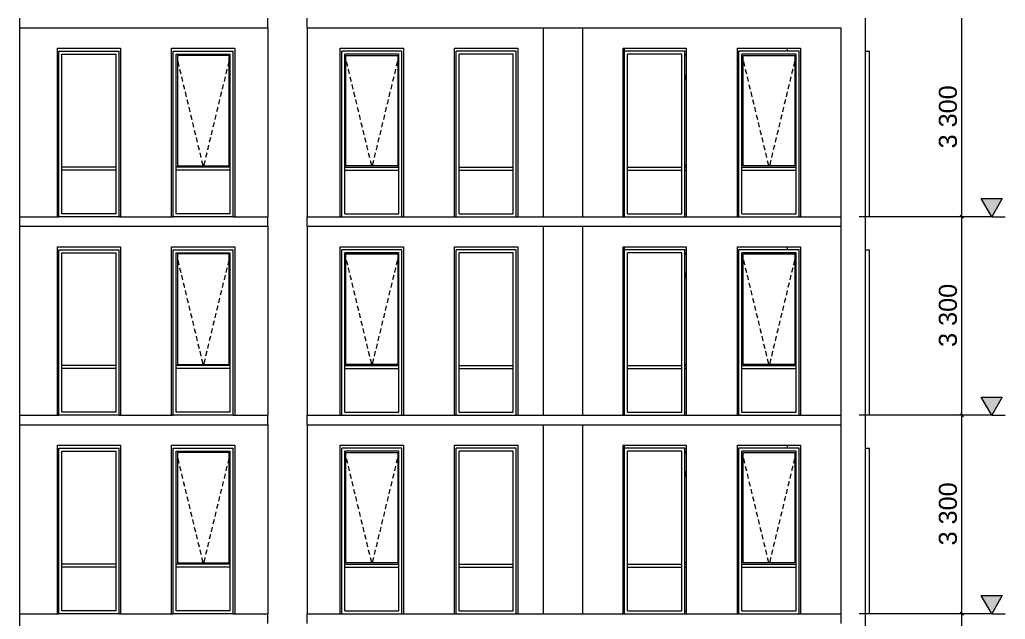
# Model space of a CAD drawing. Header units: millimetres. Extents: x 1499747 to 4230374, y -28481 to 441852.
# Drawn here: x 2548098 to 2564473, y 1161 to 11128 of the extents above; entities that cross this region are included whole.
import ezdxf
from ezdxf.xclip import XClip

# ---------------------------------------------------------------- set-up
doc = ezdxf.new("R2010")
doc.units = ezdxf.units.MM
doc.header["$MEASUREMENT"] = 0
doc.header["$XCLIPFRAME"] = 0
for name, color, linetype, lineweight in [('3 Разрез_22_Витражные окна_Ном._пера__1_Ном._пера__7', 7, 'Continuous', 18), ('3 Разрез_22_Витражные окна_Ном._пера__74_Ном._пера__255', 255, 'Continuous', 18), ('3 Разрез_22_Витражные окна_Ном._пера__92_Ном._пера__233', 233, 'Continuous', 18), ('3 Разрез_22_Конструктив - Колонны_Ном._пера__8_Ном._пера__12', 12, 'Continuous', 18), ('3 Разрез_22_Конструктив - Перекрытия_Ном._пера__1_Ном._пера__7', 7, 'Continuous', 18), ('3 Разрез_22_Конструктив - Стены Ненесущие Газоблок_Ном._пера__87_Ном._пера__251', 251, 'Continuous', 18), ('3 Разрез_22_Окна Archicad_Ном._пера__87_Ном._пера__251', 251, 'Continuous', 18), ('3 Разрез_22_Размер - Общий_Ном._пера__1_Ном._пера__7', 7, 'Continuous', 18)]:
    doc.layers.add(name, color=color, linetype=linetype, lineweight=lineweight)
doc.layers.add('Чертеж и Рисунок', color=7, linetype='Continuous')
doc.styles.add('СГЕНЕРИР_СТИЛЬ_2', font='arial.ttf')

# ---------------------------------------------------------------- blocks, each defined once
blk = doc.blocks.new('Чертеж_3_22', base_point=(1450000, 29700))
at = {"layer": '3 Разрез_22_Размер - Общий_Ном._пера__1_Ном._пера__7', "linetype": 'Continuous'}
for points in [[(1458045, 35528), (1458219, 35828), (1457871, 35828)], [(1458045, 32228), (1458219, 32528), (1457871, 32528)], [(1458045, 28928), (1458219, 29228), (1457871, 29228)]]:
    blk.add_hatch(color=256, dxfattribs=at).paths.add_polyline_path(points)
at = {"layer": '3 Разрез_22_Витражные окна_Ном._пера__1_Ном._пера__7', "linetype": 'Continuous'}
for p, q in [((1442545, 38278), (1443545, 38278)), ((1442545, 37828), (1442545, 38278)), ((1442595, 38228), (1443495, 38228)), ((1442595, 37828), (1442595, 38228)), ((1443495, 37828), (1443495, 38228)), ((1443545, 37828), (1443545, 38278)), ((1444444, 38278), (1445444, 38278)), ((1444444, 37828), (1444444, 38278)), ((1444494, 38228), (1445394, 38228)), ((1444494, 37828), (1444494, 38228)), ((1444514, 38208), (1444514, 36373)), ((1445374, 38208), (1444514, 38208)), ((1445374, 36373), (1445374, 38208)), ((1445394, 37828), (1445394, 38228)), ((1445444, 37828), (1445444, 38278)), ((1447245, 37828), (1447245, 38278)), ((1448245, 38278), (1447245, 38278)), ((1447295, 37828), (1447295, 38228)), ((1448195, 38228), (1447295, 38228)), ((1447315, 36373), (1447315, 38208)), ((1447315, 38208), (1448175, 38208)), ((1448175, 38208), (1448175, 36373)), ((1448195, 37828), (1448195, 38228)), ((1448245, 37828), (1448245, 38278)), ((1449145, 37828), (1449145, 38278)), ((1450145, 38278), (1449145, 38278)), ((1449195, 37828), (1449195, 38228)), ((1450095, 38228), (1449195, 38228)), ((1450095, 37828), (1450095, 38228)), ((1450145, 37828), (1450145, 38278)), ((1451944, 37828), (1451944, 38278)), ((1452944, 38278), (1451944, 38278)), ((1451994, 37828), (1451994, 38228)), ((1452894, 38228), (1451994, 38228)), ((1452894, 37828), (1452894, 38228)), ((1452944, 37828), (1452944, 38278)), ((1452944, 38278), (1452969, 38278)), ((1452944, 38228), (1452969, 38228)), ((1452944, 38203), (1452969, 38203)), ((1453819, 38278), (1453844, 38278)), ((1453819, 38228), (1453844, 38228)), ((1453844, 37828), (1453844, 38278)), ((1454844, 38278), (1453844, 38278)), ((1453894, 37828), (1453894, 38228)), ((1454794, 38228), (1453894, 38228)), ((1453914, 36373), (1453914, 38208)), ((1453914, 38208), (1454774, 38208)), ((1454774, 38208), (1454774, 36373)), ((1454794, 37828), (1454794, 38228)), ((1454844, 37828), (1454844, 38278)), ((1455945, 38278), (1456015, 38278)), ((1456015, 37928), (1456015, 38278)), ((1442545, 36328), (1442545, 37828)), ((1442595, 36353), (1442595, 37828)), ((1443495, 36353), (1443495, 37828)), ((1443545, 36328), (1443545, 37828)), ((1444444, 36328), (1444444, 37828)), ((1444494, 36353), (1444494, 37828)), ((1445394, 36353), (1445394, 37828)), ((1445444, 36328), (1445444, 37828)), ((1447245, 36328), (1447245, 37828)), ((1447295, 36353), (1447295, 37828)), ((1448195, 36353), (1448195, 37828)), ((1448245, 36328), (1448245, 37828)), ((1449145, 36328), (1449145, 37828)), ((1449195, 36353), (1449195, 37828)), ((1450095, 36353), (1450095, 37828)), ((1450145, 36328), (1450145, 37828)), ((1451944, 36328), (1451944, 37828)), ((1451994, 36353), (1451994, 37828)), ((1452894, 36353), (1452894, 37828)), ((1452944, 36328), (1452944, 37828)), ((1453844, 36328), (1453844, 37828)), ((1453894, 36353), (1453894, 37828)), ((1454794, 36353), (1454794, 37828)), ((1454844, 36328), (1454844, 37828)), ((1456015, 36528), (1456015, 37928)), ((1456015, 36328), (1456015, 36528)), ((1444514, 36373), (1445374, 36373)), ((1448175, 36373), (1447315, 36373)), ((1452969, 36378), (1452944, 36378)), ((1454774, 36373), (1453914, 36373)), ((1442545, 35528), (1442545, 36328)), ((1442595, 36328), (1442595, 36353)), ((1443495, 36353), (1442595, 36353)), ((1442595, 36303), (1442595, 36328)), ((1442595, 35578), (1442595, 36303)), ((1443495, 36303), (1442595, 36303)), ((1443495, 36328), (1443495, 36353)), ((1443495, 36303), (1443495, 36328)), ((1443495, 35578), (1443495, 36303)), ((1443545, 35528), (1443545, 36328)), ((1444444, 35528), (1444444, 36328)), ((1444494, 36328), (1444494, 36353)), ((1445394, 36353), (1444494, 36353)), ((1444494, 36303), (1444494, 36328)), ((1444494, 35578), (1444494, 36303)), ((1445394, 36303), (1444494, 36303)), ((1445394, 36328), (1445394, 36353)), ((1445394, 36303), (1445394, 36328)), ((1445394, 35578), (1445394, 36303)), ((1445444, 35528), (1445444, 36328)), ((1447245, 35528), (1447245, 36328)), ((1447295, 36328), (1447295, 36353)), ((1447295, 36353), (1448195, 36353)), ((1447295, 36303), (1447295, 36328)), ((1447295, 35578), (1447295, 36303)), ((1447295, 36303), (1448195, 36303)), ((1448195, 36328), (1448195, 36353)), ((1448195, 36303), (1448195, 36328)), ((1448195, 35578), (1448195, 36303)), ((1448245, 35528), (1448245, 36328)), ((1449145, 35528), (1449145, 36328)), ((1449195, 36328), (1449195, 36353)), ((1449195, 36353), (1450095, 36353)), ((1449195, 36303), (1449195, 36328)), ((1449195, 35578), (1449195, 36303)), ((1449195, 36303), (1450095, 36303)), ((1450095, 36328), (1450095, 36353)), ((1450095, 36303), (1450095, 36328)), ((1450095, 35578), (1450095, 36303)), ((1450145, 35528), (1450145, 36328)), ((1451944, 35528), (1451944, 36328)), ((1451994, 36328), (1451994, 36353)), ((1451994, 36353), (1452894, 36353)), ((1451994, 36303), (1451994, 36328)), ((1451994, 35578), (1451994, 36303)), ((1451994, 36303), (1452894, 36303)), ((1452894, 36328), (1452894, 36353)), ((1452894, 36303), (1452894, 36328)), ((1452894, 35578), (1452894, 36303)), ((1452944, 36353), (1452969, 36353)), ((1452944, 35528), (1452944, 36328)), ((1452944, 36303), (1452969, 36303)), ((1453819, 36353), (1453844, 36353)), ((1453819, 36303), (1453844, 36303)), ((1453844, 35528), (1453844, 36328)), ((1453894, 36328), (1453894, 36353)), ((1453894, 36353), (1454794, 36353)), ((1453894, 36303), (1453894, 36328)), ((1453894, 35578), (1453894, 36303)), ((1453894, 36303), (1454794, 36303)), ((1454794, 36328), (1454794, 36353)), ((1454794, 36303), (1454794, 36328)), ((1454794, 35578), (1454794, 36303)), ((1454844, 35528), (1454844, 36328)), ((1456015, 35528), (1456015, 36328)), ((1443495, 35578), (1442595, 35578)), ((1445394, 35578), (1444494, 35578)), ((1447295, 35578), (1448195, 35578)), ((1449195, 35578), (1450095, 35578)), ((1451994, 35578), (1452894, 35578)), ((1452944, 35578), (1452969, 35578)), ((1453819, 35578), (1453844, 35578)), ((1453894, 35578), (1454794, 35578)), ((1443545, 35528), (1442545, 35528)), ((1445444, 35528), (1444444, 35528)), ((1447245, 35528), (1448245, 35528)), ((1449145, 35528), (1450145, 35528)), ((1451944, 35528), (1452944, 35528)), ((1453844, 35528), (1454844, 35528)), ((1456015, 35528), (1455945, 35528)), ((1442545, 34978), (1443545, 34978)), ((1442545, 34528), (1442545, 34978)), ((1442595, 34928), (1443495, 34928)), ((1442595, 34528), (1442595, 34928)), ((1443495, 34528), (1443495, 34928)), ((1443545, 34528), (1443545, 34978)), ((1444444, 34978), (1445444, 34978)), ((1444444, 34528), (1444444, 34978)), ((1444494, 34928), (1445394, 34928)), ((1444494, 34528), (1444494, 34928)), ((1444514, 34908), (1444514, 33073)), ((1445374, 34908), (1444514, 34908)), ((1445374, 33073), (1445374, 34908)), ((1445394, 34528), (1445394, 34928)), ((1445444, 34528), (1445444, 34978)), ((1447245, 34528), (1447245, 34978)), ((1448245, 34978), (1447245, 34978)), ((1447295, 34528), (1447295, 34928)), ((1448195, 34928), (1447295, 34928)), ((1447315, 33073), (1447315, 34908)), ((1447315, 34908), (1448175, 34908)), ((1448175, 34908), (1448175, 33073)), ((1448195, 34528), (1448195, 34928)), ((1448245, 34528), (1448245, 34978)), ((1449145, 34528), (1449145, 34978)), ((1450145, 34978), (1449145, 34978)), ((1449195, 34528), (1449195, 34928)), ((1450095, 34928), (1449195, 34928)), ((1450095, 34528), (1450095, 34928)), ((1450145, 34528), (1450145, 34978)), ((1451944, 34528), (1451944, 34978)), ((1452944, 34978), (1451944, 34978)), ((1451994, 34528), (1451994, 34928)), ((1452894, 34928), (1451994, 34928)), ((1452894, 34528), (1452894, 34928)), ((1452944, 34528), (1452944, 34978)), ((1452944, 34978), (1452969, 34978)), ((1452944, 34928), (1452969, 34928)), ((1452944, 34903), (1452969, 34903)), ((1453819, 34978), (1453844, 34978)), ((1453819, 34928), (1453844, 34928)), ((1453844, 34528), (1453844, 34978)), ((1454844, 34978), (1453844, 34978)), ((1453894, 34528), (1453894, 34928)), ((1454794, 34928), (1453894, 34928)), ((1453914, 33073), (1453914, 34908)), ((1453914, 34908), (1454774, 34908)), ((1454774, 34908), (1454774, 33073)), ((1454794, 34528), (1454794, 34928)), ((1454844, 34528), (1454844, 34978)), ((1455945, 34978), (1456015, 34978)), ((1456015, 34628), (1456015, 34978)), ((1456015, 33228), (1456015, 34628)), ((1442545, 33028), (1442545, 34528)), ((1442595, 33053), (1442595, 34528)), ((1443495, 33053), (1443495, 34528)), ((1443545, 33028), (1443545, 34528)), ((1444444, 33028), (1444444, 34528)), ((1444494, 33053), (1444494, 34528)), ((1445394, 33053), (1445394, 34528)), ((1445444, 33028), (1445444, 34528)), ((1447245, 33028), (1447245, 34528)), ((1447295, 33053), (1447295, 34528)), ((1448195, 33053), (1448195, 34528)), ((1448245, 33028), (1448245, 34528)), ((1449145, 33028), (1449145, 34528)), ((1449195, 33053), (1449195, 34528)), ((1450095, 33053), (1450095, 34528)), ((1450145, 33028), (1450145, 34528)), ((1451944, 33028), (1451944, 34528)), ((1451994, 33053), (1451994, 34528)), ((1452894, 33053), (1452894, 34528)), ((1452944, 33028), (1452944, 34528)), ((1453844, 33028), (1453844, 34528)), ((1453894, 33053), (1453894, 34528)), ((1454794, 33053), (1454794, 34528)), ((1454844, 33028), (1454844, 34528)), ((1456015, 33028), (1456015, 33228)), ((1442545, 32228), (1442545, 33028)), ((1442595, 33028), (1442595, 33053)), ((1443495, 33053), (1442595, 33053)), ((1442595, 33003), (1442595, 33028)), ((1442595, 32278), (1442595, 33003)), ((1443495, 33003), (1442595, 33003)), ((1443495, 33028), (1443495, 33053)), ((1443495, 33003), (1443495, 33028)), ((1443495, 32278), (1443495, 33003)), ((1443545, 32228), (1443545, 33028)), ((1444444, 32228), (1444444, 33028)), ((1444494, 33028), (1444494, 33053)), ((1445394, 33053), (1444494, 33053)), ((1444494, 33003), (1444494, 33028)), ((1444494, 32278), (1444494, 33003)), ((1445394, 33003), (1444494, 33003)), ((1444514, 33073), (1445374, 33073)), ((1445394, 33028), (1445394, 33053)), ((1445394, 33003), (1445394, 33028)), ((1445394, 32278), (1445394, 33003)), ((1445444, 32228), (1445444, 33028)), ((1447245, 32228), (1447245, 33028)), ((1447295, 33028), (1447295, 33053)), ((1447295, 33053), (1448195, 33053)), ((1447295, 33003), (1447295, 33028)), ((1447295, 32278), (1447295, 33003)), ((1447295, 33003), (1448195, 33003)), ((1448175, 33073), (1447315, 33073)), ((1448195, 33028), (1448195, 33053)), ((1448195, 33003), (1448195, 33028)), ((1448195, 32278), (1448195, 33003)), ((1448245, 32228), (1448245, 33028)), ((1449145, 32228), (1449145, 33028)), ((1449195, 33028), (1449195, 33053)), ((1449195, 33053), (1450095, 33053)), ((1449195, 33003), (1449195, 33028)), ((1449195, 32278), (1449195, 33003)), ((1449195, 33003), (1450095, 33003)), ((1450095, 33028), (1450095, 33053)), ((1450095, 33003), (1450095, 33028)), ((1450095, 32278), (1450095, 33003)), ((1450145, 32228), (1450145, 33028)), ((1451944, 32228), (1451944, 33028)), ((1451994, 33028), (1451994, 33053)), ((1451994, 33053), (1452894, 33053)), ((1451994, 33003), (1451994, 33028)), ((1451994, 32278), (1451994, 33003)), ((1451994, 33003), (1452894, 33003)), ((1452894, 33028), (1452894, 33053)), ((1452894, 33003), (1452894, 33028)), ((1452894, 32278), (1452894, 33003)), ((1452969, 33078), (1452944, 33078)), ((1452944, 33053), (1452969, 33053)), ((1452944, 32228), (1452944, 33028)), ((1452944, 33003), (1452969, 33003)), ((1453819, 33053), (1453844, 33053)), ((1453819, 33003), (1453844, 33003)), ((1453844, 32228), (1453844, 33028)), ((1453894, 33028), (1453894, 33053)), ((1453894, 33053), (1454794, 33053)), ((1453894, 33003), (1453894, 33028)), ((1453894, 32278), (1453894, 33003)), ((1453894, 33003), (1454794, 33003)), ((1454774, 33073), (1453914, 33073)), ((1454794, 33028), (1454794, 33053)), ((1454794, 33003), (1454794, 33028)), ((1454794, 32278), (1454794, 33003)), ((1454844, 32228), (1454844, 33028)), ((1456015, 32228), (1456015, 33028)), ((1443495, 32278), (1442595, 32278)), ((1445394, 32278), (1444494, 32278)), ((1447295, 32278), (1448195, 32278)), ((1449195, 32278), (1450095, 32278)), ((1451994, 32278), (1452894, 32278)), ((1452944, 32278), (1452969, 32278)), ((1453819, 32278), (1453844, 32278)), ((1453894, 32278), (1454794, 32278)), ((1443545, 32228), (1442545, 32228)), ((1445444, 32228), (1444444, 32228)), ((1447245, 32228), (1448245, 32228)), ((1449145, 32228), (1450145, 32228)), ((1451944, 32228), (1452944, 32228)), ((1453844, 32228), (1454844, 32228)), ((1456015, 32228), (1455945, 32228)), ((1442545, 31678), (1443545, 31678)), ((1442545, 31228), (1442545, 31678)), ((1442595, 31628), (1443495, 31628)), ((1442595, 31228), (1442595, 31628)), ((1443495, 31228), (1443495, 31628)), ((1443545, 31228), (1443545, 31678)), ((1444444, 31678), (1445444, 31678)), ((1444444, 31228), (1444444, 31678)), ((1444494, 31628), (1445394, 31628)), ((1444494, 31228), (1444494, 31628)), ((1444514, 31608), (1444514, 29773)), ((1445374, 31608), (1444514, 31608)), ((1445374, 29773), (1445374, 31608)), ((1445394, 31228), (1445394, 31628)), ((1445444, 31228), (1445444, 31678)), ((1447245, 31228), (1447245, 31678)), ((1448245, 31678), (1447245, 31678)), ((1447295, 31228), (1447295, 31628)), ((1448195, 31628), (1447295, 31628)), ((1447315, 29773), (1447315, 31608)), ((1447315, 31608), (1448175, 31608)), ((1448175, 31608), (1448175, 29773)), ((1448195, 31228), (1448195, 31628)), ((1448245, 31228), (1448245, 31678)), ((1449145, 31228), (1449145, 31678)), ((1450145, 31678), (1449145, 31678)), ((1449195, 31228), (1449195, 31628)), ((1450095, 31628), (1449195, 31628)), ((1450095, 31228), (1450095, 31628)), ((1450145, 31228), (1450145, 31678)), ((1451944, 31228), (1451944, 31678)), ((1452944, 31678), (1451944, 31678)), ((1451994, 31228), (1451994, 31628)), ((1452894, 31628), (1451994, 31628)), ((1452894, 31228), (1452894, 31628)), ((1452944, 31228), (1452944, 31678)), ((1452944, 31678), (1452969, 31678)), ((1452944, 31628), (1452969, 31628)), ((1453819, 31678), (1453844, 31678)), ((1453819, 31628), (1453844, 31628)), ((1453844, 31228), (1453844, 31678)), ((1454844, 31678), (1453844, 31678)), ((1453894, 31228), (1453894, 31628)), ((1454794, 31628), (1453894, 31628)), ((1453914, 29773), (1453914, 31608)), ((1453914, 31608), (1454774, 31608)), ((1454774, 31608), (1454774, 29773)), ((1454794, 31228), (1454794, 31628)), ((1454844, 31228), (1454844, 31678)), ((1455945, 31678), (1456015, 31678)), ((1456015, 31328), (1456015, 31678)), ((1452944, 31603), (1452969, 31603)), ((1456015, 29928), (1456015, 31328)), ((1442545, 29728), (1442545, 31228)), ((1442595, 29753), (1442595, 31228)), ((1443495, 29753), (1443495, 31228)), ((1443545, 29728), (1443545, 31228)), ((1444444, 29728), (1444444, 31228)), ((1444494, 29753), (1444494, 31228)), ((1445394, 29753), (1445394, 31228)), ((1445444, 29728), (1445444, 31228)), ((1447245, 29728), (1447245, 31228)), ((1447295, 29753), (1447295, 31228)), ((1448195, 29753), (1448195, 31228)), ((1448245, 29728), (1448245, 31228)), ((1449145, 29728), (1449145, 31228)), ((1449195, 29753), (1449195, 31228)), ((1450095, 29753), (1450095, 31228)), ((1450145, 29728), (1450145, 31228)), ((1451944, 29728), (1451944, 31228)), ((1451994, 29753), (1451994, 31228)), ((1452894, 29753), (1452894, 31228)), ((1452944, 29728), (1452944, 31228)), ((1453844, 29728), (1453844, 31228)), ((1453894, 29753), (1453894, 31228)), ((1454794, 29753), (1454794, 31228)), ((1454844, 29728), (1454844, 31228)), ((1456015, 29728), (1456015, 29928)), ((1442545, 28928), (1442545, 29728)), ((1442595, 29728), (1442595, 29753)), ((1443495, 29753), (1442595, 29753)), ((1442595, 29703), (1442595, 29728)), ((1442595, 28978), (1442595, 29703)), ((1443495, 29703), (1442595, 29703)), ((1443495, 29728), (1443495, 29753)), ((1443495, 29703), (1443495, 29728)), ((1443495, 28978), (1443495, 29703)), ((1443545, 28928), (1443545, 29728)), ((1444444, 28928), (1444444, 29728)), ((1444494, 29728), (1444494, 29753)), ((1445394, 29753), (1444494, 29753)), ((1444494, 29703), (1444494, 29728)), ((1444494, 28978), (1444494, 29703)), ((1445394, 29703), (1444494, 29703)), ((1444514, 29773), (1445374, 29773)), ((1445394, 29728), (1445394, 29753)), ((1445394, 29703), (1445394, 29728)), ((1445394, 28978), (1445394, 29703)), ((1445444, 28928), (1445444, 29728)), ((1447245, 28928), (1447245, 29728)), ((1447295, 29728), (1447295, 29753)), ((1447295, 29753), (1448195, 29753)), ((1447295, 29703), (1447295, 29728)), ((1447295, 28978), (1447295, 29703)), ((1447295, 29703), (1448195, 29703)), ((1448175, 29773), (1447315, 29773)), ((1448195, 29728), (1448195, 29753)), ((1448195, 29703), (1448195, 29728)), ((1448195, 28978), (1448195, 29703)), ((1448245, 28928), (1448245, 29728)), ((1449145, 28928), (1449145, 29728)), ((1449195, 29728), (1449195, 29753)), ((1449195, 29753), (1450095, 29753)), ((1449195, 29703), (1449195, 29728)), ((1449195, 28978), (1449195, 29703)), ((1449195, 29703), (1450095, 29703)), ((1450095, 29728), (1450095, 29753)), ((1450095, 29703), (1450095, 29728)), ((1450095, 28978), (1450095, 29703)), ((1450145, 28928), (1450145, 29728)), ((1451944, 28928), (1451944, 29728)), ((1451994, 29728), (1451994, 29753)), ((1451994, 29753), (1452894, 29753)), ((1451994, 29703), (1451994, 29728)), ((1451994, 28978), (1451994, 29703)), ((1451994, 29703), (1452894, 29703)), ((1452894, 29728), (1452894, 29753)), ((1452894, 29703), (1452894, 29728)), ((1452894, 28978), (1452894, 29703)), ((1452969, 29778), (1452944, 29778)), ((1452944, 29753), (1452969, 29753)), ((1452944, 28928), (1452944, 29728)), ((1452944, 29703), (1452969, 29703)), ((1453819, 29753), (1453844, 29753)), ((1453819, 29703), (1453844, 29703)), ((1453844, 28928), (1453844, 29728)), ((1453894, 29728), (1453894, 29753)), ((1453894, 29753), (1454794, 29753)), ((1453894, 29703), (1453894, 29728)), ((1453894, 28978), (1453894, 29703)), ((1453894, 29703), (1454794, 29703)), ((1454774, 29773), (1453914, 29773)), ((1454794, 29728), (1454794, 29753)), ((1454794, 29703), (1454794, 29728)), ((1454794, 28978), (1454794, 29703)), ((1454844, 28928), (1454844, 29728)), ((1456015, 28928), (1456015, 29728)), ((1443545, 28928), (1442545, 28928)), ((1443495, 28978), (1442595, 28978)), ((1445444, 28928), (1444444, 28928)), ((1445394, 28978), (1444494, 28978)), ((1447245, 28928), (1448245, 28928)), ((1447295, 28978), (1448195, 28978)), ((1449145, 28928), (1450145, 28928)), ((1449195, 28978), (1450095, 28978)), ((1451944, 28928), (1452944, 28928)), ((1451994, 28978), (1452894, 28978)), ((1452944, 28978), (1452969, 28978)), ((1453819, 28978), (1453844, 28978)), ((1453844, 28928), (1454844, 28928)), ((1453894, 28978), (1454794, 28978)), ((1456015, 28928), (1455945, 28928))]:
    blk.add_line(p, q, dxfattribs=at)
at = {"layer": '3 Разрез_22_Витражные окна_Ном._пера__74_Ном._пера__255', "linetype": 'Continuous'}
for p, q in [((1452944, 37898), (1452969, 37788)), ((1452944, 34598), (1452969, 34488)), ((1452944, 31298), (1452969, 31188))]:
    blk.add_line(p, q, dxfattribs=at)
at = {"layer": '3 Разрез_22_Витражные окна_Ном._пера__92_Ном._пера__233', "linetype": 'Continuous'}
for p, q in [((1444520, 38106), (1444538, 38028)), ((1445369, 38106), (1445350, 38028)), ((1447320, 38106), (1447339, 38028)), ((1448169, 38106), (1448150, 38028)), ((1453920, 38106), (1453939, 38028)), ((1454769, 38106), (1454750, 38028)), ((1444550, 37980), (1444569, 37902)), ((1444581, 37854), (1444599, 37776)), ((1445308, 37854), (1445289, 37776)), ((1445338, 37980), (1445319, 37902)), ((1447351, 37980), (1447369, 37902)), ((1447381, 37854), (1447400, 37776)), ((1448108, 37854), (1448089, 37776)), ((1448139, 37980), (1448120, 37902)), ((1453950, 37980), (1453969, 37902)), ((1453981, 37854), (1454000, 37776)), ((1454708, 37854), (1454689, 37776)), ((1454738, 37980), (1454720, 37902)), ((1444611, 37727), (1444630, 37649)), ((1445277, 37727), (1445258, 37649)), ((1447412, 37727), (1447430, 37649)), ((1448078, 37727), (1448059, 37649)), ((1454011, 37727), (1454030, 37649)), ((1454677, 37727), (1454659, 37649)), ((1444642, 37601), (1444660, 37523)), ((1445247, 37601), (1445228, 37523)), ((1447442, 37601), (1447461, 37523)), ((1448047, 37601), (1448028, 37523)), ((1454042, 37601), (1454061, 37523)), ((1454647, 37601), (1454628, 37523)), ((1444672, 37474), (1444691, 37397)), ((1444703, 37348), (1444721, 37270)), ((1445186, 37348), (1445167, 37270)), ((1445216, 37474), (1445197, 37397)), ((1447473, 37474), (1447491, 37397)), ((1447503, 37348), (1447522, 37270)), ((1447986, 37348), (1447967, 37270)), ((1448017, 37474), (1447998, 37397)), ((1454072, 37474), (1454091, 37397)), ((1454103, 37348), (1454122, 37270)), ((1454586, 37348), (1454567, 37270)), ((1454616, 37474), (1454598, 37397)), ((1444733, 37222), (1444752, 37144)), ((1445155, 37222), (1445136, 37144)), ((1447534, 37222), (1447552, 37144)), ((1447956, 37222), (1447937, 37144)), ((1454133, 37222), (1454152, 37144)), ((1454555, 37222), (1454537, 37144)), ((1444764, 37095), (1444782, 37018)), ((1445125, 37095), (1445106, 37018)), ((1447564, 37095), (1447583, 37018)), ((1447925, 37095), (1447906, 37018)), ((1454164, 37095), (1454183, 37018)), ((1454525, 37095), (1454506, 37018)), ((1444794, 36969), (1444813, 36891)), ((1445094, 36969), (1445075, 36891)), ((1447595, 36969), (1447613, 36891)), ((1447895, 36969), (1447876, 36891)), ((1454194, 36969), (1454213, 36891)), ((1454494, 36969), (1454476, 36891)), ((1444825, 36843), (1444843, 36765)), ((1444855, 36716), (1444874, 36638)), ((1445033, 36716), (1445014, 36638)), ((1445064, 36843), (1445045, 36765)), ((1447625, 36843), (1447644, 36765)), ((1447656, 36716), (1447674, 36638)), ((1447834, 36716), (1447815, 36638)), ((1447864, 36843), (1447845, 36765)), ((1454225, 36843), (1454244, 36765)), ((1454255, 36716), (1454274, 36638)), ((1454433, 36716), (1454415, 36638)), ((1454464, 36843), (1454445, 36765)), ((1444886, 36590), (1444904, 36512)), ((1445003, 36590), (1444984, 36512)), ((1447686, 36590), (1447705, 36512)), ((1447803, 36590), (1447784, 36512)), ((1454286, 36590), (1454305, 36512)), ((1454403, 36590), (1454384, 36512)), ((1444916, 36463), (1444925, 36425)), ((1444925, 36425), (1444938, 36373)), ((1444963, 36425), (1444950, 36373)), ((1444972, 36463), (1444963, 36425)), ((1447717, 36463), (1447726, 36425)), ((1447726, 36425), (1447739, 36373)), ((1447763, 36425), (1447751, 36373)), ((1447773, 36463), (1447763, 36425)), ((1454316, 36463), (1454326, 36425)), ((1454326, 36425), (1454338, 36373)), ((1454363, 36425), (1454350, 36373)), ((1454372, 36463), (1454363, 36425)), ((1444520, 34806), (1444538, 34728)), ((1445369, 34806), (1445350, 34728)), ((1447320, 34806), (1447339, 34728)), ((1448169, 34806), (1448150, 34728)), ((1453920, 34806), (1453939, 34728)), ((1454769, 34806), (1454750, 34728)), ((1444550, 34680), (1444569, 34602)), ((1444581, 34554), (1444599, 34476)), ((1445308, 34554), (1445289, 34476)), ((1445338, 34680), (1445319, 34602)), ((1447351, 34680), (1447369, 34602)), ((1447381, 34554), (1447400, 34476)), ((1448108, 34554), (1448089, 34476)), ((1448139, 34680), (1448120, 34602)), ((1453950, 34680), (1453969, 34602)), ((1453981, 34554), (1454000, 34476)), ((1454708, 34554), (1454689, 34476)), ((1454738, 34680), (1454720, 34602)), ((1444611, 34427), (1444630, 34349)), ((1445277, 34427), (1445258, 34349)), ((1447412, 34427), (1447430, 34349)), ((1448078, 34427), (1448059, 34349)), ((1454011, 34427), (1454030, 34349)), ((1454677, 34427), (1454659, 34349)), ((1444642, 34301), (1444660, 34223)), ((1445247, 34301), (1445228, 34223)), ((1447442, 34301), (1447461, 34223)), ((1448047, 34301), (1448028, 34223)), ((1454042, 34301), (1454061, 34223)), ((1454647, 34301), (1454628, 34223)), ((1444672, 34174), (1444691, 34097)), ((1445216, 34174), (1445197, 34097)), ((1447473, 34174), (1447491, 34097)), ((1448017, 34174), (1447998, 34097)), ((1454072, 34174), (1454091, 34097)), ((1454616, 34174), (1454598, 34097)), ((1444703, 34048), (1444721, 33970)), ((1444733, 33922), (1444752, 33844)), ((1445155, 33922), (1445136, 33844)), ((1445186, 34048), (1445167, 33970)), ((1447503, 34048), (1447522, 33970)), ((1447534, 33922), (1447552, 33844)), ((1447956, 33922), (1447937, 33844)), ((1447986, 34048), (1447967, 33970)), ((1454103, 34048), (1454122, 33970)), ((1454133, 33922), (1454152, 33844)), ((1454555, 33922), (1454537, 33844)), ((1454586, 34048), (1454567, 33970)), ((1444764, 33795), (1444782, 33718)), ((1445125, 33795), (1445106, 33718)), ((1447564, 33795), (1447583, 33718)), ((1447925, 33795), (1447906, 33718)), ((1454164, 33795), (1454183, 33718)), ((1454525, 33795), (1454506, 33718)), ((1444794, 33669), (1444813, 33591)), ((1445094, 33669), (1445075, 33591)), ((1447595, 33669), (1447613, 33591)), ((1447895, 33669), (1447876, 33591)), ((1454194, 33669), (1454213, 33591)), ((1454494, 33669), (1454476, 33591)), ((1444825, 33543), (1444843, 33465)), ((1444855, 33416), (1444874, 33338)), ((1445033, 33416), (1445014, 33338)), ((1445064, 33543), (1445045, 33465)), ((1447625, 33543), (1447644, 33465)), ((1447656, 33416), (1447674, 33338)), ((1447834, 33416), (1447815, 33338)), ((1447864, 33543), (1447845, 33465)), ((1454225, 33543), (1454244, 33465)), ((1454255, 33416), (1454274, 33338)), ((1454433, 33416), (1454415, 33338)), ((1454464, 33543), (1454445, 33465)), ((1444886, 33290), (1444904, 33212)), ((1445003, 33290), (1444984, 33212)), ((1447686, 33290), (1447705, 33212)), ((1447803, 33290), (1447784, 33212)), ((1454286, 33290), (1454305, 33212)), ((1454403, 33290), (1454384, 33212)), ((1444916, 33163), (1444925, 33125)), ((1444925, 33125), (1444938, 33073)), ((1444963, 33125), (1444950, 33073)), ((1444972, 33163), (1444963, 33125)), ((1447717, 33163), (1447726, 33125)), ((1447726, 33125), (1447739, 33073)), ((1447763, 33125), (1447751, 33073)), ((1447773, 33163), (1447763, 33125)), ((1454316, 33163), (1454326, 33125)), ((1454326, 33125), (1454338, 33073)), ((1454363, 33125), (1454350, 33073)), ((1454372, 33163), (1454363, 33125)), ((1444520, 31506), (1444538, 31428)), ((1445369, 31506), (1445350, 31428)), ((1447320, 31506), (1447339, 31428)), ((1448169, 31506), (1448150, 31428)), ((1453920, 31506), (1453939, 31428)), ((1454769, 31506), (1454750, 31428)), ((1444550, 31380), (1444569, 31302)), ((1445338, 31380), (1445319, 31302)), ((1447351, 31380), (1447369, 31302)), ((1448139, 31380), (1448120, 31302)), ((1453950, 31380), (1453969, 31302)), ((1454738, 31380), (1454720, 31302)), ((1444581, 31254), (1444599, 31176)), ((1444611, 31127), (1444630, 31049)), ((1445277, 31127), (1445258, 31049)), ((1445308, 31254), (1445289, 31176)), ((1447381, 31254), (1447400, 31176)), ((1447412, 31127), (1447430, 31049)), ((1448078, 31127), (1448059, 31049)), ((1448108, 31254), (1448089, 31176)), ((1453981, 31254), (1454000, 31176)), ((1454011, 31127), (1454030, 31049)), ((1454677, 31127), (1454659, 31049)), ((1454708, 31254), (1454689, 31176)), ((1444642, 31001), (1444660, 30923)), ((1445247, 31001), (1445228, 30923)), ((1447442, 31001), (1447461, 30923)), ((1448047, 31001), (1448028, 30923)), ((1454042, 31001), (1454061, 30923)), ((1454647, 31001), (1454628, 30923)), ((1444672, 30874), (1444691, 30797)), ((1445216, 30874), (1445197, 30797)), ((1447473, 30874), (1447491, 30797)), ((1448017, 30874), (1447998, 30797)), ((1454072, 30874), (1454091, 30797)), ((1454616, 30874), (1454598, 30797)), ((1444703, 30748), (1444721, 30670)), ((1445186, 30748), (1445167, 30670)), ((1447503, 30748), (1447522, 30670)), ((1447986, 30748), (1447967, 30670)), ((1454103, 30748), (1454122, 30670)), ((1454586, 30748), (1454567, 30670)), ((1444733, 30622), (1444752, 30544)), ((1444764, 30495), (1444782, 30418)), ((1445125, 30495), (1445106, 30418)), ((1445155, 30622), (1445136, 30544)), ((1447534, 30622), (1447552, 30544)), ((1447564, 30495), (1447583, 30418)), ((1447925, 30495), (1447906, 30418)), ((1447956, 30622), (1447937, 30544)), ((1454133, 30622), (1454152, 30544)), ((1454164, 30495), (1454183, 30418)), ((1454525, 30495), (1454506, 30418)), ((1454555, 30622), (1454537, 30544)), ((1444794, 30369), (1444813, 30291)), ((1445094, 30369), (1445075, 30291)), ((1447595, 30369), (1447613, 30291)), ((1447895, 30369), (1447876, 30291)), ((1454194, 30369), (1454213, 30291)), ((1454494, 30369), (1454476, 30291)), ((1444825, 30243), (1444843, 30165)), ((1445064, 30243), (1445045, 30165)), ((1447625, 30243), (1447644, 30165)), ((1447864, 30243), (1447845, 30165)), ((1454225, 30243), (1454244, 30165)), ((1454464, 30243), (1454445, 30165)), ((1444855, 30116), (1444874, 30038)), ((1444886, 29990), (1444904, 29912)), ((1445003, 29990), (1444984, 29912)), ((1445033, 30116), (1445014, 30038)), ((1447656, 30116), (1447674, 30038)), ((1447686, 29990), (1447705, 29912)), ((1447803, 29990), (1447784, 29912)), ((1447834, 30116), (1447815, 30038)), ((1454255, 30116), (1454274, 30038)), ((1454286, 29990), (1454305, 29912)), ((1454403, 29990), (1454384, 29912)), ((1454433, 30116), (1454415, 30038)), ((1444916, 29863), (1444925, 29825)), ((1444925, 29825), (1444938, 29773)), ((1444963, 29825), (1444950, 29773)), ((1444972, 29863), (1444963, 29825)), ((1447717, 29863), (1447726, 29825)), ((1447726, 29825), (1447739, 29773)), ((1447763, 29825), (1447751, 29773)), ((1447773, 29863), (1447763, 29825)), ((1454316, 29863), (1454326, 29825)), ((1454326, 29825), (1454338, 29773)), ((1454363, 29825), (1454350, 29773)), ((1454372, 29863), (1454363, 29825))]:
    blk.add_line(p, q, dxfattribs=at)
at = {"layer": '3 Разрез_22_Конструктив - Колонны_Ном._пера__8_Ном._пера__12', "linetype": 'Continuous'}
for p, q in [((1441895, 35528), (1441895, 38828)), ((1446019, 38668), (1446019, 38828)), ((1446670, 38668), (1446670, 38828)), ((1455945, 35528), (1455945, 38828)), ((1455545, 35528), (1455545, 38668)), ((1441895, 32228), (1441895, 35528)), ((1446019, 35368), (1446019, 35528)), ((1446670, 35368), (1446670, 35528)), ((1455945, 32228), (1455945, 35528)), ((1455545, 32228), (1455545, 35368)), ((1441895, 28928), (1441895, 32228)), ((1446019, 32068), (1446019, 32228)), ((1446670, 32068), (1446670, 32228)), ((1455945, 28928), (1455945, 32228)), ((1455545, 28928), (1455545, 32068)), ((1441895, 25628), (1441895, 28928)), ((1446019, 28768), (1446019, 28928)), ((1446670, 28768), (1446670, 28928)), ((1455945, 25628), (1455945, 28928))]:
    blk.add_line(p, q, dxfattribs=at)
at = {"layer": '3 Разрез_22_Конструктив - Перекрытия_Ном._пера__1_Ном._пера__7', "linetype": 'Continuous'}
for p, q in [((1450594, 38668), (1451244, 38668)), ((1442520, 35528), (1442545, 35528)), ((1443545, 35528), (1443570, 35528)), ((1444419, 35528), (1444444, 35528)), ((1445444, 35528), (1445469, 35528)), ((1447220, 35528), (1447245, 35528)), ((1448245, 35528), (1448270, 35528)), ((1449119, 35528), (1449145, 35528)), ((1450145, 35528), (1450169, 35528)), ((1450594, 35528), (1451244, 35528)), ((1451919, 35528), (1451944, 35528)), ((1452944, 35528), (1452969, 35528)), ((1453819, 35528), (1453844, 35528)), ((1454844, 35528), (1454869, 35528)), ((1455545, 35368), (1455545, 35528)), ((1450594, 35368), (1451244, 35368)), ((1442520, 32228), (1442545, 32228)), ((1443545, 32228), (1443570, 32228)), ((1444419, 32228), (1444444, 32228)), ((1445444, 32228), (1445469, 32228)), ((1447220, 32228), (1447245, 32228)), ((1448245, 32228), (1448270, 32228)), ((1449119, 32228), (1449145, 32228)), ((1450145, 32228), (1450169, 32228)), ((1450594, 32228), (1451244, 32228)), ((1451919, 32228), (1451944, 32228)), ((1452944, 32228), (1452969, 32228)), ((1453819, 32228), (1453844, 32228)), ((1454844, 32228), (1454869, 32228)), ((1455545, 32068), (1455545, 32228)), ((1450594, 32068), (1451244, 32068)), ((1442520, 28928), (1442545, 28928)), ((1443545, 28928), (1443570, 28928)), ((1444419, 28928), (1444444, 28928)), ((1445444, 28928), (1445469, 28928)), ((1447220, 28928), (1447245, 28928)), ((1448245, 28928), (1448270, 28928)), ((1449119, 28928), (1449145, 28928)), ((1450145, 28928), (1450169, 28928)), ((1450594, 28928), (1451244, 28928)), ((1451919, 28928), (1451944, 28928)), ((1452944, 28928), (1452969, 28928)), ((1453819, 28928), (1453844, 28928)), ((1454844, 28928), (1454869, 28928)), ((1455545, 28768), (1455545, 28928))]:
    blk.add_line(p, q, dxfattribs=at)
at = {"layer": '3 Разрез_22_Конструктив - Стены Ненесущие Газоблок_Ном._пера__87_Ном._пера__251', "linetype": 'Continuous'}
for p, q in [((1441895, 38668), (1446019, 38668)), ((1446019, 38668), (1446019, 35528)), ((1446670, 38668), (1446670, 35528)), ((1446670, 38668), (1450594, 38668)), ((1450594, 38668), (1450594, 35528)), ((1451244, 38668), (1451244, 35528)), ((1451244, 38668), (1455545, 38668)), ((1454645, 38328), (1454645, 38278)), ((1441895, 35528), (1442520, 35528)), ((1443570, 35528), (1444419, 35528)), ((1445469, 35528), (1446019, 35528)), ((1446670, 35528), (1447220, 35528)), ((1448270, 35528), (1449119, 35528)), ((1450169, 35528), (1450594, 35528)), ((1451244, 35528), (1451919, 35528)), ((1452969, 35528), (1453819, 35528)), ((1454869, 35528), (1455545, 35528)), ((1441895, 35368), (1446019, 35368)), ((1446019, 35368), (1446019, 32228)), ((1446670, 35368), (1446670, 32228)), ((1446670, 35368), (1450594, 35368)), ((1450594, 35368), (1450594, 32228)), ((1451244, 35368), (1451244, 32228)), ((1451244, 35368), (1455545, 35368)), ((1454645, 35028), (1454645, 34978)), ((1441895, 32228), (1442520, 32228)), ((1443570, 32228), (1444419, 32228)), ((1445469, 32228), (1446019, 32228)), ((1446670, 32228), (1447220, 32228)), ((1448270, 32228), (1449119, 32228)), ((1450169, 32228), (1450594, 32228)), ((1451244, 32228), (1451919, 32228)), ((1452969, 32228), (1453819, 32228)), ((1454869, 32228), (1455545, 32228)), ((1441895, 32068), (1446019, 32068)), ((1446019, 32068), (1446019, 28928)), ((1446670, 32068), (1446670, 28928)), ((1446670, 32068), (1450594, 32068)), ((1450594, 32068), (1450594, 28928)), ((1451244, 32068), (1451244, 28928)), ((1451244, 32068), (1455545, 32068)), ((1454645, 31728), (1454645, 31678)), ((1441895, 28928), (1442520, 28928)), ((1443570, 28928), (1444419, 28928)), ((1445469, 28928), (1446019, 28928)), ((1446670, 28928), (1447220, 28928)), ((1448270, 28928), (1449119, 28928)), ((1450169, 28928), (1450594, 28928)), ((1451244, 28928), (1451919, 28928)), ((1452969, 28928), (1453819, 28928)), ((1454869, 28928), (1455545, 28928))]:
    blk.add_line(p, q, dxfattribs=at)
at = {"layer": '3 Разрез_22_Окна Archicad_Ном._пера__87_Ном._пера__251', "linetype": 'Continuous'}
for p, q in [((1442520, 38328), (1443570, 38328)), ((1442520, 35528), (1442520, 38328)), ((1443570, 38328), (1443570, 35528)), ((1444419, 38328), (1445469, 38328)), ((1444419, 35528), (1444419, 38328)), ((1445469, 38328), (1445469, 35528)), ((1447220, 38328), (1448270, 38328)), ((1447220, 35528), (1447220, 38328)), ((1448270, 38328), (1448270, 35528)), ((1449119, 38328), (1450169, 38328)), ((1449119, 35528), (1449119, 38328)), ((1450169, 38328), (1450169, 35528)), ((1451919, 38328), (1452969, 38328)), ((1451919, 35528), (1451919, 38328)), ((1451945, 38278), (1451945, 38328)), ((1452969, 38328), (1452969, 35528)), ((1453819, 38328), (1454869, 38328)), ((1453819, 35528), (1453819, 38328)), ((1454869, 38328), (1454869, 35528)), ((1442520, 35028), (1443570, 35028)), ((1442520, 32228), (1442520, 35028)), ((1443570, 35028), (1443570, 32228)), ((1444419, 35028), (1445469, 35028)), ((1444419, 32228), (1444419, 35028)), ((1445469, 35028), (1445469, 32228)), ((1447220, 35028), (1448270, 35028)), ((1447220, 32228), (1447220, 35028)), ((1448270, 35028), (1448270, 32228)), ((1449119, 35028), (1450169, 35028)), ((1449119, 32228), (1449119, 35028)), ((1450169, 35028), (1450169, 32228)), ((1451919, 35028), (1452969, 35028)), ((1451919, 32228), (1451919, 35028)), ((1451945, 34978), (1451945, 35028)), ((1452969, 35028), (1452969, 32228)), ((1453819, 35028), (1454869, 35028)), ((1453819, 32228), (1453819, 35028)), ((1454869, 35028), (1454869, 32228)), ((1442520, 31728), (1443570, 31728)), ((1442520, 28928), (1442520, 31728)), ((1443570, 31728), (1443570, 28928)), ((1444419, 31728), (1445469, 31728)), ((1444419, 28928), (1444419, 31728)), ((1445469, 31728), (1445469, 28928)), ((1447220, 31728), (1448270, 31728)), ((1447220, 28928), (1447220, 31728)), ((1448270, 31728), (1448270, 28928)), ((1449119, 31728), (1450169, 31728)), ((1449119, 28928), (1449119, 31728)), ((1450169, 31728), (1450169, 28928)), ((1451919, 31728), (1452969, 31728)), ((1451919, 28928), (1451919, 31728)), ((1451945, 31678), (1451945, 31728)), ((1452969, 31728), (1452969, 28928)), ((1453819, 31728), (1454869, 31728)), ((1453819, 28928), (1453819, 31728)), ((1454869, 31728), (1454869, 28928))]:
    blk.add_line(p, q, dxfattribs=at)
at = {"layer": '3 Разрез_22_Размер - Общий_Ном._пера__1_Ном._пера__7', "linetype": 'Continuous'}
for p, q in [((1457548, 35528), (1457548, 38828)), ((1458045, 35528), (1457871, 35828)), ((1457871, 35828), (1458219, 35828)), ((1458219, 35828), (1458045, 35528)), ((1457523, 35553), (1457573, 35503)), ((1457523, 35553), (1457573, 35503)), ((1458045, 35528), (1455845, 35528)), ((1457595, 35528), (1455845, 35528)), ((1457595, 35528), (1455845, 35528)), ((1457548, 32228), (1457548, 35528)), ((1458045, 35528), (1458270, 35528)), ((1458045, 32228), (1457871, 32528)), ((1457871, 32528), (1458219, 32528)), ((1458219, 32528), (1458045, 32228)), ((1458045, 32228), (1455845, 32228)), ((1457595, 32228), (1455845, 32228)), ((1457595, 32228), (1455845, 32228)), ((1457523, 32253), (1457573, 32203)), ((1457523, 32253), (1457573, 32203)), ((1457548, 28928), (1457548, 32228)), ((1458045, 32228), (1458270, 32228)), ((1458045, 28928), (1457871, 29228)), ((1457871, 29228), (1458219, 29228)), ((1458219, 29228), (1458045, 28928)), ((1458045, 28928), (1455845, 28928)), ((1457595, 28928), (1455845, 28928)), ((1457595, 28928), (1455845, 28928)), ((1457523, 28953), (1457573, 28903)), ((1457523, 28953), (1457573, 28903)), ((1457548, 25628), (1457548, 28928)), ((1458045, 28928), (1458270, 28928))]:
    blk.add_line(p, q, dxfattribs=at)
at = {"layer": '3 Разрез_22_Размер - Общий_Ном._пера__1_Ном._пера__7', "linetype": 'Continuous', "char_height": 300, "attachment_point": 7, "rotation": 90, "style": 'СГЕНЕРИР_СТИЛЬ_2'}
for insert in [(1457470, 36663), (1457470, 33363), (1457470, 30063)]:
    blk.add_mtext('\\A1;{\\pql;\\fArial|b0|i0|c204|p0;\\W1.000000;3\xa0300}', dxfattribs=dict(at, insert=insert))

msp = doc.modelspace()

# ---------------------------------------------------------------- block references
at = {"layer": 'Чертеж и Рисунок', "linetype": 'Continuous'}
ref = msp.add_blockref('Чертеж_3_22', (2556202.85824, 2025.38887), dxfattribs=at)
XClip(ref).set_block_clipping_path([(1408000, 0), (1492000, 59400.0000000006)])

doc.saveas('drawing.dxf')
